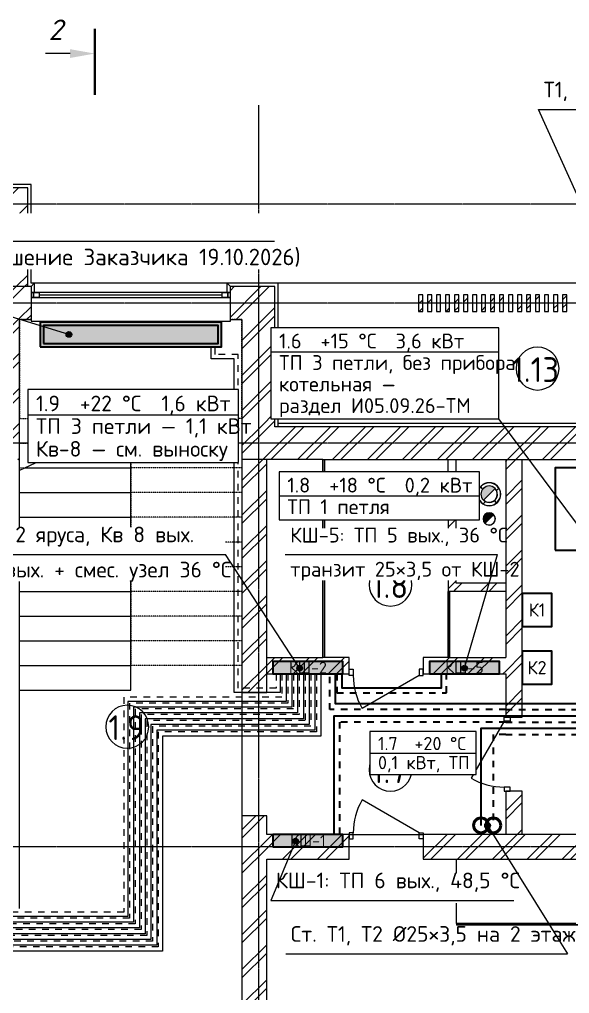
# Model space of a CAD drawing. Header units: millimetres. Extents: x -5016 to 22834, y -6019 to 18943.
# Drawn here: x 9700 to 16374, y 7119 to 18943 of the extents above; entities that cross this region are included whole.
import ezdxf
from ezdxf.enums import TextEntityAlignment as Align

# ---------------------------------------------------------------- set-up
doc = ezdxf.new("R2010")
doc.units = ezdxf.units.MM
for name, pattern in [('ОВ_ПУНКТ', [160, 80, -80]), ('Осевая 12-2-2', [16, 12, -2, 0, -2]), ('Пунктир 2-1_5', [3.5, 2, -1.5])]:
    doc.linetypes.add(name, pattern=pattern)
for name, color, linetype, lineweight in [('A-AREA-IDEN', 8, 'Continuous', 13), ('A-COLS', 8, 'Continuous', 13), ('A-DETL-GENF', 9, 'Continuous', 13), ('A-DOOR', 8, 'Continuous', 13), ('A-FLOR', 9, 'Continuous', 13), ('A-GLAZ', 8, 'Continuous', 13), ('A-WALL', 8, 'Continuous', 13), ('A-WALL-PATT', 8, 'Continuous', 13), ('G-ANNO-SYMB', 8, 'Continuous', 13), ('I-FURN', 9, 'Continuous', 13), ('S-GRID', 8, 'Continuous', 13), ('S-STRS', 9, 'Continuous', 13), ('АР_подложка', 8, 'Continuous', 13), ('ОВ_выноски', 7, 'Continuous', 18), ('ОВ_КШ', 7, 'Continuous', 35), ('ОВ_марки', 7, 'Continuous', 18), ('ОВ_оборуд', 7, 'Continuous', 35), ('ОВ_приборы', 7, 'Continuous', 35), ('ОВ_Т1', 1, 'Continuous', 50), ('ОВ_Т11', 6, 'Continuous', 35), ('ОВ_Т2', 5, 'Continuous', 50), ('ОВ_Т21', 4, 'Continuous', 35)]:
    doc.layers.add(name, color=color, linetype=linetype, lineweight=lineweight)
doc.styles.add('GOST', font='isocpeur.ttf', dxfattribs={"width": 0.9})
doc.styles.add('GOST Common', font='GOST_Common.ttf', dxfattribs={"height": 300})
doc.styles.add('ISOCPEUR_I', font='isocpeui.ttf', dxfattribs={"height": 250})
pattern_1 = [(45, (0, 0), (-212.132, 212.132), []), (45, (0, 100), (-212.132, 212.132), [])]

# ---------------------------------------------------------------- blocks, each defined once
blk = doc.blocks.new('INT 19 Дверь межкомнатная одностворчатая - 900 х 2370 _800_ Глухое Л-НАР-1569038-Этаж 1 - Планировка')
at = {"layer": 'A-DOOR', "lineweight": 25}
blk.add_line((400, 170), (-293, 570), dxfattribs=at)
at = {"layer": 'A-DOOR'}
for p, q in [((-400, 170), (-450, 170)), ((-450, 170), (-450, 95)), ((-400, 95), (-400, 170)), ((400, 95), (400, 170)), ((400, 170), (450, 170)), ((450, 170), (450, 95)), ((-450, 95), (-400, 95)), ((450, 95), (400, 95))]:
    blk.add_line(p, q, dxfattribs=at)
blk.add_arc((400, 170), 800, 150, 180, dxfattribs=at)
blk = doc.blocks.new('INT 19 Дверь межкомнатная одностворчатая - 900 х 2370 _800_ Глухое Л-НАР-1569067-Этаж 1 - Планировка')
at = {"layer": 'A-DOOR', "lineweight": 25}
blk.add_line((400, 120), (-293, 520), dxfattribs=at)
at = {"layer": 'A-DOOR'}
for p, q in [((-400, 120), (-450, 120)), ((-450, 120), (-450, 45)), ((-400, 45), (-400, 120)), ((400, 45), (400, 120)), ((400, 120), (450, 120)), ((450, 120), (450, 45)), ((-450, 45), (-400, 45)), ((450, 45), (400, 45))]:
    blk.add_line(p, q, dxfattribs=at)
blk.add_arc((400, 120), 800, 150, 180, dxfattribs=at)
blk = doc.blocks.new('INT 18 Шкаф - INT 18 Шкаф-1611660-Этаж 1 - Планировка')
at = {"layer": 'I-FURN'}
for p, q in [((-400, 350), (400, 350)), ((-400, 350), (-400, -330)), ((400, -330), (400, 350)), ((400, -330), (-400, -330)), ((-398.5, -332), (-0.8, -332)), ((-398.5, -332), (-398.5, -350)), ((-0.8, -350), (-398.5, -350)), ((-0.8, -350), (-0.8, -332)), ((0.8, -332), (398.5, -332)), ((0.8, -332), (0.8, -350)), ((398.5, -350), (0.8, -350)), ((398.5, -350), (398.5, -332))]:
    blk.add_line(p, q, dxfattribs=at)
blk = doc.blocks.new('INT 18 Шкаф - INT 18 Шкаф-1564175-Этаж 1 - Планировка')
at = {"layer": 'I-FURN'}
for p, q in [((-1200, 350), (1200, 350)), ((-1200, 350), (-1200, -430)), ((1200, -430), (1200, 350)), ((1200, -430), (-1200, -430)), ((-1198.5, -432), (-0.8, -432)), ((-1198.5, -432), (-1198.5, -450)), ((-0.8, -450), (-1198.5, -450)), ((-0.8, -450), (-0.8, -432)), ((0.8, -432), (1198.5, -432)), ((0.8, -432), (0.8, -450)), ((1198.5, -450), (0.8, -450)), ((1198.5, -450), (1198.5, -432))]:
    blk.add_line(p, q, dxfattribs=at)
blk = doc.blocks.new('INT 18 Шкаф - INT 18 Шкаф-1565127-Этаж 1 - Планировка')
at = {"layer": 'I-FURN'}
for p, q in [((-750, 350), (750, 350)), ((-750, 350), (-750, -330)), ((750, -330), (750, 350)), ((750, -330), (-750, -330)), ((-748.5, -332), (-0.8, -332)), ((-748.5, -332), (-748.5, -350)), ((-0.8, -350), (-748.5, -350)), ((-0.8, -350), (-0.8, -332)), ((0.8, -332), (748.5, -332)), ((0.8, -332), (0.8, -350)), ((748.5, -350), (0.8, -350)), ((748.5, -350), (748.5, -332))]:
    blk.add_line(p, q, dxfattribs=at)
blk = doc.blocks.new('INT 20 Окно Прямоугольник 1ст - Ок-лестница 2420мм-1568873-Этаж 1 - Планировка')
at = {"layer": 'A-GLAZ'}
for p, q in [((-1170, 240), (-1210, 200)), ((1170, 240), (-1170, 240)), ((1210, 200), (1170, 240)), ((-1210, 200), (-1210, 130)), ((-1210, 130), (-1110, 130)), ((-1180, 130), (-1210, 130)), ((-1210, 130), (-1210, 70)), ((-1180, 70), (-1180, 130)), ((-1110, 130), (-1180, 130)), ((-1180, 130), (-1180, 70)), ((1110, 130), (1210, 130)), ((1180, 130), (1110, 130)), ((1210, 130), (1180, 130)), ((1180, 130), (1180, 70)), ((1180, 70), (1180, 130)), ((1210, 130), (1210, 200)), ((1210, 70), (1210, 130)), ((-1210, 70), (-1180, 70)), ((-1110, 70), (-1210, 70)), ((-1210, 70), (-1210, -200)), ((-1180, 70), (-1110, 70)), ((1210, 70), (1110, 70)), ((1110, 70), (1180, 70)), ((1180, 70), (1210, 70)), ((1210, -200), (1210, 70)), ((-1210, -200), (-1210, -220)), ((-1210, -220), (1210, -220)), ((1210, -220), (1210, -200))]:
    blk.add_line(p, q, dxfattribs=at)
blk = doc.blocks.new('INT 20 Откосы окон снаружи Прямоугольник - INT 20 Откосы окон снаружи Прямоугольник-1566588-Этаж 1 - Планировка')
at = {"layer": 'A-WALL', "lineweight": 25}
for p, q in [((-1187, 30), (-1187, -80)), ((1153, -80), (1153, 30))]:
    blk.add_line(p, q, dxfattribs=at)
blk = doc.blocks.new('INT 20 Откосы окон снаружи Прямоугольник - INT 20 Откосы окон снаружи Прямоугольник-1566600-Этаж 1 - Планировка')
at = {"layer": 'A-WALL', "lineweight": 25}
for p, q in [((-1187, 30), (-1187, -80)), ((1153, -80), (1153, 30))]:
    blk.add_line(p, q, dxfattribs=at)
blk = doc.blocks.new('INT 20 Стекло - Стекло-1566589-Этаж 1 - Планировка')
at = {"layer": 'A-GLAZ'}
for p, q in [((1820, 30), (-400, 30)), ((-400, 30), (-400, -30)), ((-400, 0), (1820, 0)), ((1820, -30), (1820, 30)), ((-400, -30), (1820, -30))]:
    blk.add_line(p, q, dxfattribs=at)
blk = doc.blocks.new('INT 19 Дверь межкомнатная одностворчатая - 900 х 2370 _800_ Глухое П-НАР-1569071-Этаж 1 - Планировка')
at = {"layer": 'A-DOOR', "lineweight": 25}
blk.add_line((-400, 120), (293, 520), dxfattribs=at)
at = {"layer": 'A-DOOR'}
for p, q in [((-400, 120), (-450, 120)), ((-450, 120), (-450, 45)), ((-400, 45), (-400, 120)), ((400, 45), (400, 120)), ((400, 120), (450, 120)), ((450, 120), (450, 45)), ((-450, 45), (-400, 45)), ((450, 45), (400, 45))]:
    blk.add_line(p, q, dxfattribs=at)
blk.add_arc((-400, 120), 800, 360, 30, dxfattribs=at)
blk = doc.blocks.new('INT 18 Шкаф - INT 18 Шкаф-1565469-Этаж 1 - Планировка')
at = {"layer": 'I-FURN'}
for p, q in [((-1200, 330), (-1200, -350)), ((-1200, 330), (1200, 330)), ((-1198.5, 350), (-1198.5, 332)), ((-0.8, 332), (-1198.5, 332)), ((-520, 350), (-0.8, 350)), ((-0.8, 332), (-0.8, 350)), ((0.8, 350), (1198.5, 350)), ((0.8, 350), (0.8, 332)), ((1198.5, 332), (0.8, 332)), ((1198.5, 332), (1198.5, 350)), ((1200, -350), (1200, 330)), ((1200, -350), (-1200, -350))]:
    blk.add_line(p, q, dxfattribs=at)
blk = doc.blocks.new('Разрез - Номер спереди-3576-Этаж 1 - Планировка')
at = {"layer": 'G-ANNO-SYMB'}
blk.add_hatch(color=256, dxfattribs=at).paths.add_polyline_path([(2.47, -3), (3, 0), (3.53, -3)])
at = {"layer": 'G-ANNO-SYMB', "lineweight": 40}
blk.add_line((0, 0), (8, 0), dxfattribs=at)
at = {"layer": 'G-ANNO-SYMB'}
blk.add_line((3, -3), (3, -6), dxfattribs=at)
blk = doc.blocks.new('INT Марка помещения - Номер помещения _ Площадь _ Имя-1615504-Этаж 1 - Планировка')
at = {"layer": 'A-AREA-IDEN'}
for start, end in [(360, 180), (180, 360)]:
    blk.add_arc((0, 0), 2.6, start, end, dxfattribs=at)
blk = doc.blocks.new('АР_План_1_этажа')
at = {"layer": 'A-COLS'}
h = blk.add_hatch(dxfattribs=at)
h.set_pattern_fill('FP_3', color=256, style=0, pattern_type=2)
h.set_pattern_definition([(45, (0, 0), (-141.4214, 141.4214), []), (135, (0, 0), (-141.4214, -141.4214), [])])
h.paths.add_polyline_path([(17568, 17715), (17607, 17720), (17643, 17737), (17672, 17762), (17694, 17795), (17705, 17833), (17705, 17872), (17693, 17911), (17672, 17943), (17643, 17969), (17607, 17985), (17568, 17991), (17529, 17985), (17494, 17969), (17464, 17943), (17443, 17910), (17432, 17872), (17432, 17833), (17443, 17795), (17464, 17762), (17494, 17737), (17529, 17720)])
h.paths.add_polyline_path([(17568, 17753), (17534, 17759), (17504, 17776), (17482, 17803), (17472, 17827), (17468, 17853), (17472, 17879), (17482, 17903), (17497, 17923), (17518, 17939), (17542, 17949), (17568, 17953), (17594, 17949), (17618, 17939), (17638, 17923), (17655, 17903), (17667, 17870), (17667, 17835), (17655, 17803), (17632, 17776), (17602, 17759)])
at = {"layer": 'A-DETL-GENF'}
for points in [[(17497, 17782), (17639, 17923), (17618, 17939), (17594, 17949), (17568, 17953), (17542, 17949), (17518, 17939), (17497, 17923), (17482, 17903), (17472, 17879), (17468, 17853), (17472, 17827), (17482, 17803)], [(17517, 17501), (17620, 17604), (17605, 17616), (17587, 17623), (17568, 17626), (17549, 17623), (17532, 17616), (17517, 17604), (17505, 17589), (17498, 17572), (17495, 17553), (17498, 17534), (17505, 17516)], [(17517, 17301), (17620, 17404), (17605, 17416), (17587, 17423), (17568, 17426), (17549, 17423), (17532, 17416), (17517, 17404), (17504, 17386), (17498, 17372), (17495, 17353), (17498, 17334), (17505, 17316)]]:
    blk.add_hatch(color=256, dxfattribs=at).paths.add_polyline_path(points)
at = {"layer": 'A-WALL-PATT', "lineweight": 9}
h = blk.add_hatch(dxfattribs=at)
h.set_pattern_fill('FP_1', color=256, style=0, pattern_type=2)
h.set_pattern_definition(pattern_1)
h.paths.add_polyline_path([(11968, 21173), (11968, 21573), (10668, 21573), (10668, 21173), (11468, 21173)])
h = blk.add_hatch(dxfattribs=at)
h.set_pattern_fill('FP_1', color=256, style=0, pattern_type=2)
h.set_pattern_definition(pattern_1)
h.paths.add_polyline_path([(11468, 20373), (11968, 20373), (11968, 21173), (11468, 21173), (11468, 20798)])
h = blk.add_hatch(dxfattribs=at)
h.set_pattern_fill('FP_1', color=256, style=0, pattern_type=2)
h.set_pattern_definition(pattern_1)
h.paths.add_polyline_path([(11868, 18673), (11868, 20373), (11468, 20373), (11468, 18673), (11681, 18673)])
h = blk.add_hatch(dxfattribs=at)
h.set_pattern_fill('FP_1', color=256, style=0, pattern_type=2)
h.set_pattern_definition(pattern_1)
h.paths.add_polyline_path([(14930, 19973), (14968, 19973), (14968, 20373), (14428, 20373), (14428, 19973), (14568, 19973)])
h.paths.add_polyline_path([(11868, 19973), (12008, 19973), (12008, 20373), (11868, 20373), (11868, 20243)])
h = blk.add_hatch(dxfattribs=at)
h.set_pattern_fill('FP_1', color=256, style=0, pattern_type=2)
h.set_pattern_definition(pattern_1)
h.paths.add_polyline_path([(16711, 20073), (16761, 20073), (16761, 20273), (16711, 20273)])
h = blk.add_hatch(dxfattribs=at)
h.set_pattern_fill('FP_1', color=256, style=0, pattern_type=2)
h.set_pattern_definition(pattern_1)
h.paths.add_polyline_path([(16820, 20073), (16870, 20073), (16870, 20273), (16820, 20273)])
h = blk.add_hatch(dxfattribs=at)
h.set_pattern_fill('FP_1', color=256, style=0, pattern_type=2)
h.set_pattern_definition(pattern_1)
h.paths.add_polyline_path([(17038, 20073), (17088, 20073), (17088, 20273), (17038, 20273)])
h = blk.add_hatch(dxfattribs=at)
h.set_pattern_fill('FP_1', color=256, style=0, pattern_type=2)
h.set_pattern_definition(pattern_1)
h.paths.add_polyline_path([(17148, 20073), (17198, 20073), (17198, 20273), (17148, 20273)])
h = blk.add_hatch(dxfattribs=at)
h.set_pattern_fill('FP_1', color=256, style=0, pattern_type=2)
h.set_pattern_definition(pattern_1)
h.paths.add_polyline_path([(17257, 20073), (17307, 20073), (17307, 20273), (17257, 20273)])
h = blk.add_hatch(dxfattribs=at)
h.set_pattern_fill('FP_1', color=256, style=0, pattern_type=2)
h.set_pattern_definition(pattern_1)
h.paths.add_polyline_path([(17475, 20073), (17525, 20073), (17525, 20273), (17475, 20273)])
h = blk.add_hatch(dxfattribs=at)
h.set_pattern_fill('FP_1', color=256, style=0, pattern_type=2)
h.set_pattern_definition(pattern_1)
h.paths.add_polyline_path([(17584, 20073), (17634, 20073), (17634, 20273), (17584, 20273)])
h = blk.add_hatch(dxfattribs=at)
h.set_pattern_fill('FP_1', color=256, style=0, pattern_type=2)
h.set_pattern_definition(pattern_1)
h.paths.add_polyline_path([(17693, 20073), (17743, 20073), (17743, 20273), (17693, 20273)])
h = blk.add_hatch(dxfattribs=at)
h.set_pattern_fill('FP_1', color=256, style=0, pattern_type=2)
h.set_pattern_definition(pattern_1)
h.paths.add_polyline_path([(17803, 20073), (17853, 20073), (17853, 20273), (17803, 20273)])
h = blk.add_hatch(dxfattribs=at)
h.set_pattern_fill('FP_1', color=256, style=0, pattern_type=2)
h.set_pattern_definition(pattern_1)
h.paths.add_polyline_path([(17912, 20073), (17962, 20073), (17962, 20273), (17912, 20273)])
h = blk.add_hatch(dxfattribs=at)
h.set_pattern_fill('FP_1', color=256, style=0, pattern_type=2)
h.set_pattern_definition(pattern_1)
h.paths.add_polyline_path([(18021, 20073), (18071, 20073), (18071, 20273), (18021, 20273)])
h = blk.add_hatch(dxfattribs=at)
h.set_pattern_fill('FP_1', color=256, style=0, pattern_type=2)
h.set_pattern_definition(pattern_1)
h.paths.add_polyline_path([(18130, 20073), (18180, 20073), (18180, 20273), (18130, 20273)])
h = blk.add_hatch(dxfattribs=at)
h.set_pattern_fill('FP_1', color=256, style=0, pattern_type=2)
h.set_pattern_definition(pattern_1)
h.paths.add_polyline_path([(18239, 20073), (18289, 20073), (18289, 20273), (18239, 20273)])
h = blk.add_hatch(dxfattribs=at)
h.set_pattern_fill('FP_1', color=256, style=0, pattern_type=2)
h.set_pattern_definition(pattern_1)
h.paths.add_polyline_path([(18349, 20073), (18399, 20073), (18399, 20273), (18349, 20273)])
h = blk.add_hatch(dxfattribs=at)
h.set_pattern_fill('FP_1', color=256, style=0, pattern_type=2)
h.set_pattern_definition(pattern_1)
h.paths.add_polyline_path([(18458, 20073), (18508, 20073), (18508, 20273), (18458, 20273)])
h = blk.add_hatch(dxfattribs=at)
h.set_pattern_fill('FP_1', color=256, style=0, pattern_type=2)
h.set_pattern_definition(pattern_1)
h.paths.add_polyline_path([(14568, 18673), (14968, 18673), (14968, 19973), (14568, 19973)])
h = blk.add_hatch(dxfattribs=at)
h.set_pattern_fill('FP_1', color=256, style=0, pattern_type=2)
h.set_pattern_definition(pattern_1)
h.paths.add_polyline_path([(11868, 18273), (11868, 18673), (9918, 18673), (9918, 18273), (11681, 18273)])
h.paths.add_polyline_path([(3918, 18273), (3918, 18673), (1968, 18673), (1968, 18273), (3377, 18273)])
h = blk.add_hatch(dxfattribs=at)
h.set_pattern_fill('FP_1', color=256, style=0, pattern_type=2)
h.set_pattern_definition(pattern_1)
h.paths.add_polyline_path([(21968, 18273), (21968, 18673), (14568, 18673), (14568, 18273), (20706, 18273)])
h = blk.add_hatch(dxfattribs=at)
h.set_pattern_fill('FP_1', color=256, style=0, pattern_type=2)
h.set_pattern_definition(pattern_1)
h.paths.add_polyline_path([(14868, 5973), (14868, 7373), (14568, 7373), (14568, 5973)])
h.paths.add_polyline_path([(14868, 8273), (14868, 13948), (14568, 13948), (14568, 8273)])
h.paths.add_polyline_path([(14568, 15448), (14868, 15448), (14868, 18273), (14568, 18273), (14568, 15873)])
h = blk.add_hatch(dxfattribs=at)
h.set_pattern_fill('FP_1', color=256, style=0, pattern_type=2)
h.set_pattern_definition(pattern_1)
h.paths.add_polyline_path([(17168, 16673), (17168, 18273), (17068, 18273), (17068, 16673), (17088, 16673)])
h = blk.add_hatch(dxfattribs=at)
h.set_pattern_fill('FP_1', color=256, style=0, pattern_type=2)
h.set_pattern_definition(pattern_1)
h.paths.add_polyline_path([(17968, 13723), (17968, 14248), (17768, 14248), (17768, 13723), (17818, 13723)])
h.paths.add_polyline_path([(17768, 15148), (17968, 15148), (17968, 18273), (17768, 18273), (17768, 15673)])
h = blk.add_hatch(dxfattribs=at)
h.set_pattern_fill('FP_1', color=256, style=0, pattern_type=2)
h.set_pattern_definition(pattern_1)
h.paths.add_polyline_path([(17168, 16773), (17168, 16673), (17768, 16673), (17768, 16773)])
h = blk.add_hatch(dxfattribs=at)
h.set_pattern_fill('FP_1', color=256, style=0, pattern_type=2)
h.set_pattern_definition(pattern_1)
h.paths.add_polyline_path([(17768, 15673), (17768, 15873), (16768, 15873), (16768, 15673), (17088, 15673)])
h.paths.add_polyline_path([(15868, 15673), (15868, 15873), (14868, 15873), (14868, 15673), (15548, 15673)])
h = blk.add_hatch(dxfattribs=at)
h.set_pattern_fill('FP_1', color=256, style=0, pattern_type=2)
h.set_pattern_definition(pattern_1)
h.paths.add_polyline_path([(21968, 13423), (21968, 13723), (16768, 13723), (16768, 13423), (20706, 13423)])
h.paths.add_polyline_path([(15868, 13423), (15868, 13723), (14868, 13723), (14868, 13423), (14930, 13423)])
at = {"layer": 'A-COLS', "lineweight": 25}
for centre, radius, start, end in [((17568, 17853), 140, 90, 270), ((17568, 17853), 138, 90, 270), ((17568, 17853), 138, 90, 270), ((17568, 17853), 140, 270, 90), ((17568, 17853), 138, 270, 90), ((17568, 17853), 138, 270, 90), ((17568, 17853), 100, 167.977, 173.3546), ((17568, 17853), 100, 167.977, 173.3546), ((17568, 17853), 100, 126.6454, 132.023), ((17568, 17853), 100, 126.6454, 132.023), ((17568, 17853), 100, 107.977, 113.3546), ((17568, 17853), 100, 107.977, 113.3546), ((17568, 17853), 100, 270, 44.9617), ((17568, 17853), 100, 270, 44.9617), ((17568, 17853), 98, 270, 44.232), ((17568, 17853), 100, 66.6454, 72.023), ((17568, 17853), 100, 66.6454, 72.023), ((17568, 17853), 100, 47.977, 53.3546), ((17568, 17853), 100, 47.977, 53.3546), ((17568, 17853), 100, 186.6454, 192.023), ((17568, 17853), 100, 186.6454, 192.023), ((17568, 17853), 100, 224.9617, 270), ((17568, 17853), 100, 224.9617, 270), ((17568, 17853), 98, 224.9617, 270), ((17568, 17553), 75, 90, 270), ((17568, 17553), 73, 109.9712, 115.0288), ((17568, 17553), 75, 270, 90), ((17568, 17553), 73, 64.9712, 70.0288), ((17568, 17553), 73, 154.9712, 160.0288), ((17568, 17553), 73, 199.9712, 205.0288), ((17568, 17553), 73, 225, 270), ((17568, 17553), 73, 270, 45), ((17568, 17353), 75, 90, 270), ((17568, 17353), 73, 154.9712, 160.0288), ((17568, 17353), 73, 109.9712, 115.0288), ((17568, 17353), 75, 270, 90), ((17568, 17353), 73, 270, 45), ((17568, 17353), 73, 64.9712, 70.0288), ((17568, 17353), 73, 199.9712, 205.0288), ((17568, 17353), 73, 225, 270)]:
    blk.add_arc(centre, radius, start, end, dxfattribs=at)
at = {"layer": 'A-DETL-GENF'}
for p, q in [((17497, 17782), (17639, 17923)), ((17517, 17501), (17620, 17604)), ((17517, 17301), (17620, 17404))]:
    blk.add_line(p, q, dxfattribs=at)
for centre, radius in [((17568, 17853), 100), ((17568, 17553), 73), ((17568, 17353), 73)]:
    blk.add_arc(centre, radius, 45, 225, dxfattribs=at)
at = {"layer": 'A-FLOR'}
for p, q in [((21128, 20413), (15008, 20413)), ((14568, 15448), (14568, 13948)), ((15868, 13723), (16768, 13723))]:
    blk.add_line(p, q, dxfattribs=at)
at = {"layer": 'A-WALL', "lineweight": 25}
for p, q in [((12008, 21613), (10628, 21613)), ((11968, 21573), (10668, 21573)), ((11968, 20373), (11968, 21573)), ((12008, 20413), (12008, 21613)), ((12008, 20373), (11468, 20373)), ((12048, 20413), (12008, 20413)), ((15008, 20413), (14388, 20413)), ((14968, 20373), (14428, 20373)), ((14968, 18673), (14968, 20373)), ((15008, 18673), (15008, 20413)), ((16711, 20273), (16711, 20073)), ((16761, 20273), (16711, 20273)), ((16761, 20073), (16761, 20273)), ((16820, 20273), (16820, 20073)), ((16870, 20273), (16820, 20273)), ((16870, 20073), (16870, 20273)), ((16929, 20273), (16929, 20073)), ((16979, 20273), (16929, 20273)), ((16979, 20073), (16979, 20273)), ((17038, 20273), (17038, 20073)), ((17088, 20273), (17038, 20273)), ((17088, 20073), (17088, 20273)), ((17148, 20273), (17148, 20073)), ((17198, 20273), (17148, 20273)), ((17198, 20073), (17198, 20273)), ((17257, 20273), (17257, 20073)), ((17307, 20273), (17257, 20273)), ((17307, 20073), (17307, 20273)), ((17366, 20273), (17366, 20073)), ((17416, 20273), (17366, 20273)), ((17416, 20073), (17416, 20273)), ((17475, 20273), (17475, 20073)), ((17525, 20273), (17475, 20273)), ((17525, 20073), (17525, 20273)), ((17584, 20273), (17584, 20073)), ((17634, 20273), (17584, 20273)), ((17634, 20073), (17634, 20273)), ((17693, 20273), (17693, 20073)), ((17743, 20273), (17693, 20273)), ((17743, 20073), (17743, 20273)), ((17803, 20273), (17803, 20073)), ((17853, 20273), (17803, 20273)), ((17853, 20073), (17853, 20273)), ((17912, 20273), (17912, 20073)), ((17962, 20273), (17912, 20273)), ((17962, 20073), (17962, 20273)), ((18021, 20273), (18021, 20073)), ((18071, 20273), (18021, 20273)), ((18071, 20073), (18071, 20273)), ((18130, 20273), (18130, 20073)), ((18180, 20273), (18130, 20273)), ((18180, 20073), (18180, 20273)), ((18239, 20273), (18239, 20073)), ((18289, 20273), (18239, 20273)), ((18289, 20073), (18289, 20273)), ((18349, 20273), (18349, 20073)), ((18399, 20273), (18349, 20273)), ((18399, 20073), (18399, 20273)), ((18458, 20273), (18458, 20073)), ((18508, 20273), (18458, 20273)), ((18508, 20073), (18508, 20273)), ((16711, 20073), (16761, 20073)), ((16820, 20073), (16870, 20073)), ((16929, 20073), (16979, 20073)), ((17038, 20073), (17088, 20073)), ((17148, 20073), (17198, 20073)), ((17257, 20073), (17307, 20073)), ((17366, 20073), (17416, 20073)), ((17475, 20073), (17525, 20073)), ((17584, 20073), (17634, 20073)), ((17693, 20073), (17743, 20073)), ((17803, 20073), (17853, 20073)), ((17912, 20073), (17962, 20073)), ((18021, 20073), (18071, 20073)), ((18130, 20073), (18180, 20073)), ((18239, 20073), (18289, 20073)), ((18349, 20073), (18399, 20073)), ((18458, 20073), (18508, 20073)), ((11868, 19973), (12008, 19973)), ((11868, 12823), (11868, 19973)), ((14428, 19973), (14568, 19973)), ((14568, 19973), (14568, 15448)), ((21968, 18713), (15008, 18713)), ((21968, 18673), (14968, 18673)), ((14868, 18273), (14568, 18273)), ((15548, 18273), (15568, 18273)), ((17068, 18273), (21968, 18273)), ((17168, 16773), (17168, 18273)), ((17768, 18273), (17768, 16673)), ((17968, 15148), (17968, 18273)), ((17068, 17593), (17068, 16673)), ((17068, 16673), (17088, 16673)), ((17768, 16773), (17168, 16773)), ((14868, 15448), (14868, 15873)), ((15868, 15873), (15548, 15873)), ((15868, 15673), (15868, 15873)), ((17088, 15873), (16768, 15873)), ((16768, 15873), (16768, 15673)), ((14868, 15673), (15868, 15673)), ((16768, 15673), (17768, 15673)), ((17768, 15673), (17768, 15148)), ((14568, 15448), (14868, 15448)), ((17768, 15148), (17968, 15148)), ((17968, 14248), (17768, 14248)), ((17768, 14248), (17768, 13723)), ((17968, 13723), (17968, 14248)), ((14568, 13948), (14568, 11123)), ((14868, 13948), (14568, 13948)), ((14868, 13723), (14868, 13948)), ((15868, 13723), (14868, 13723)), ((15868, 13423), (15868, 13723)), ((21968, 13723), (16768, 13723)), ((16768, 13723), (16768, 13423)), ((14868, 8273), (14868, 13423)), ((14868, 13423), (15868, 13423)), ((16768, 13423), (17168, 13423))]:
    blk.add_line(p, q, dxfattribs=at)
at = {"layer": 'G-ANNO-SYMB', "linetype": 'Пунктир 2-1_5'}
blk.add_line((12783, 23502), (12783, 23252), dxfattribs=at)
at = {"layer": 'S-GRID', "color": 251, "linetype": 'Осевая 12-2-2', "true_color": 0x646464}
for p, q in [((14768, 22575), (14768, -1346)), ((23376, 21373), (-1176, 21373)), ((23376, 20173), (-1176, 20173)), ((23376, 18473), (-1176, 18473)), ((23376, 13573), (-1176, 13573))]:
    blk.add_line(p, q, dxfattribs=at)
at = {"layer": 'S-STRS', "linetype": 'Пунктир 2-1_5'}
for p, q in [((11868, 19973), (11868, 18773)), ((12008, 19973), (11868, 19973)), ((14568, 19973), (14428, 19973)), ((14568, 18773), (14568, 19973)), ((11868, 18773), (13218, 18773)), ((11868, 18580), (11868, 18773)), ((14568, 18773), (13218, 18773)), ((13218, 18773), (13218, 15773)), ((14568, 18773), (14568, 15773)), ((11868, 18473), (12446, 18473)), ((12536, 18473), (12647, 18473)), ((14568, 18473), (13218, 18473)), ((11868, 18173), (11931, 18173)), ((14568, 18173), (13218, 18173)), ((14568, 17873), (13218, 17873)), ((14568, 17573), (13218, 17573)), ((14568, 17273), (13218, 17273)), ((14568, 16973), (13218, 16973)), ((14568, 16673), (13218, 16673)), ((14568, 16373), (13218, 16373)), ((14568, 16073), (13218, 16073)), ((14568, 15773), (13218, 15773))]:
    blk.add_line(p, q, dxfattribs=at)
at = {"layer": 'S-STRS'}
for p, q in [((13218, 18773), (12656, 18511)), ((13218, 18473), (13218, 18773)), ((12477, 18599), (12430, 18405)), ((12609, 18316), (12477, 18599)), ((12446, 18473), (12536, 18473)), ((12656, 18511), (12609, 18316)), ((12647, 18473), (13218, 18473)), ((13218, 18173), (13218, 18473)), ((12430, 18405), (11868, 18143)), ((11931, 18173), (13218, 18173)), ((13218, 17873), (13218, 18173)), ((11868, 17873), (13218, 17873)), ((13218, 17573), (13218, 17873)), ((11868, 17573), (13218, 17573)), ((13218, 17273), (13218, 17573)), ((11868, 17273), (13218, 17273)), ((13218, 16973), (13218, 17273)), ((11868, 16973), (13218, 16973)), ((13218, 16673), (13218, 16973)), ((11868, 16673), (13218, 16673)), ((13218, 16373), (13218, 16673)), ((11868, 16373), (13218, 16373)), ((13218, 16073), (13218, 16373)), ((11868, 16073), (13218, 16073)), ((13218, 15773), (13218, 16073)), ((11868, 15773), (13218, 15773)), ((13218, 15473), (13218, 15773)), ((11868, 15473), (13218, 15473))]:
    blk.add_line(p, q, dxfattribs=at)
at = {"layer": 'A-AREA-IDEN', "xscale": 99.99999999999993, "yscale": 99.99999999999993, "zscale": 99.99999999999993}
for p in [(18155, 19378), (16370, 16755), (13176, 15031), (16370, 14509)]:
    blk.add_blockref('INT Марка помещения - Номер помещения _ Площадь _ Имя-1615504-Этаж 1 - Планировка', p, dxfattribs=at)
at = {"layer": 'A-DOOR', "lineweight": 25}
for name, p, rotation in [('INT 19 Дверь межкомнатная одностворчатая - 900 х 2370 _800_ Глухое П-НАР-1569071-Этаж 1 - Планировка', (16318, 15773), 180), ('INT 19 Дверь межкомнатная одностворчатая - 900 х 2370 _800_ Глухое Л-НАР-1569067-Этаж 1 - Планировка', (17868, 14698), 89.9999999999999)]:
    blk.add_blockref(name, p, dxfattribs=dict(at, rotation=rotation))
blk.add_blockref('INT 19 Дверь межкомнатная одностворчатая - 900 х 2370 _800_ Глухое Л-НАР-1569038-Этаж 1 - Планировка', (16318, 13573), dxfattribs=at)
at = {"layer": 'A-GLAZ'}
for name, p in [('INT 20 Окно Прямоугольник 1ст - Ок-лестница 2420мм-1568873-Этаж 1 - Планировка', (13218, 20173)), ('INT 20 Стекло - Стекло-1566589-Этаж 1 - Планировка', (12508, 20273))]:
    blk.add_blockref(name, p, dxfattribs=at)
at = {"layer": 'A-WALL', "lineweight": 25}
for name in ['INT 20 Откосы окон снаружи Прямоугольник - INT 20 Откосы окон снаружи Прямоугольник-1566588-Этаж 1 - Планировка', 'INT 20 Откосы окон снаружи Прямоугольник - INT 20 Откосы окон снаружи Прямоугольник-1566600-Этаж 1 - Планировка']:
    blk.add_blockref(name, (13235, 20383), dxfattribs=at)
at = {"layer": 'G-ANNO-SYMB', "xscale": 99.99999999999993, "yscale": 99.99999999999993, "zscale": 99.99999999999993, "rotation": 269.9999999999987}
blk.add_blockref('Разрез - Номер спереди-3576-Этаж 1 - Планировка', (12783, 23502), dxfattribs=at)
at = {"layer": 'I-FURN'}
for name, p, rotation in [('INT 18 Шкаф - INT 18 Шкаф-1565469-Этаж 1 - Планировка', (15218, 17073), 270.0000000000002), ('INT 18 Шкаф - INT 18 Шкаф-1611660-Этаж 1 - Планировка', (17418, 16273), 269.9999999999993)]:
    blk.add_blockref(name, p, dxfattribs=dict(at, rotation=rotation))
for name, p in [('INT 18 Шкаф - INT 18 Шкаф-1565127-Этаж 1 - Планировка', (16318, 17923)), ('INT 18 Шкаф - INT 18 Шкаф-1564175-Этаж 1 - Планировка', (18368, 13073))]:
    blk.add_blockref(name, p, dxfattribs=at)
at = {"layer": 'A-AREA-IDEN', "char_height": 300, "attachment_point": 1, "style": 'GOST Common'}
for s, insert, width in [('1.13', (17843, 19516), 761.6), ('1.8', (16141, 16894), 561.18), ('1.9', (12947, 15169), 561.18), ('1.7', (16141, 14647), 561.18)]:
    blk.add_mtext(s, dxfattribs=dict(at, insert=insert, width=width))
at = {"layer": 'G-ANNO-SYMB', "insert": (12220, 23616), "char_height": 250, "width": 224.47, "attachment_point": 1, "style": 'ISOCPEUR_I', "bg_fill": 3, "box_fill_scale": 0, "bg_fill_color": 256, "bg_fill_true_color": 3254780160, "bg_fill_transparency": 256}
blk.add_mtext('\\fISOCPEUR|b0|i1|c204|p34|;2', dxfattribs=at)

msp = doc.modelspace()

# ---------------------------------------------------------------- block references
at = {"layer": 'АР_подложка'}
msp.add_blockref('АР_План_1_этажа', (-2168, -4673), dxfattribs=at)

# ---------------------------------------------------------------- next in the draw order: hatches: boundary and pattern name
at = {"layer": 'ОВ_выноски'}
h = msp.add_hatch(color=7, dxfattribs=at)
edge = h.paths.add_edge_path()
edge.add_arc((10300, 15120), 35, 0, 360)
h = msp.add_hatch(color=7, dxfattribs=at)
edge = h.paths.add_edge_path()
edge.add_arc((13100, 11070), 35, 0, 360)
h = msp.add_hatch(color=7, dxfattribs=at)
edge = h.paths.add_edge_path()
edge.add_arc((15100, 11070), 35, 0, 360)
h = msp.add_hatch(color=7, dxfattribs=at)
edge = h.paths.add_edge_path()
edge.add_arc((15380, 9160), 35, 0, 360)
h = msp.add_hatch(color=7, dxfattribs=at)
edge = h.paths.add_edge_path()
edge.add_arc((13050, 8970), 35, 0, 360)
at = {"layer": 'ОВ_КШ'}
for points in [[(12775, 11000), (13625, 11000), (13625, 11150), (12775, 11150)], [(14675, 11000), (15525, 11000), (15525, 11150), (14675, 11150)], [(12775, 8900), (13625, 8900), (13625, 9050), (12775, 9050)]]:
    msp.add_hatch(color=2, dxfattribs=at).paths.add_polyline_path(points)
at = {"layer": 'ОВ_приборы'}
msp.add_hatch(color=1, dxfattribs=at).paths.add_polyline_path([(9950, 14970), (12150, 14970), (12150, 15270), (9950, 15270)])

# ---------------------------------------------------------------- next in the draw order: linework, layer by layer
at = {"layer": 'ОВ_выноски'}
for centre in [(10300, 15120), (13100, 11070), (15100, 11070), (15380, 9160), (13050, 8970)]:
    msp.add_circle(centre, 35, dxfattribs=at)
at = {"layer": 'ОВ_КШ'}
for points in [[(12775, 11000), (13625, 11000), (13625, 11150), (12775, 11150)], [(14675, 11000), (15525, 11000), (15525, 11150), (14675, 11150)], [(12775, 8900), (13625, 8900), (13625, 9050), (12775, 9050)]]:
    msp.add_lwpolyline(points, close=True, dxfattribs=at)
at = {"layer": 'ОВ_оборуд'}
for points in [[(16200, 12500), (17000, 12500), (17000, 13500), (16200, 13500)], [(15800, 11575), (16160, 11575), (16160, 11975), (15800, 11975)], [(15800, 10875), (16160, 10875), (16160, 11275), (15800, 11275)]]:
    msp.add_lwpolyline(points, close=True, dxfattribs=at)
at = {"layer": 'ОВ_приборы'}
for points in [[(9950, 14970), (12150, 14970), (12150, 15270), (9950, 15270)], [(9990, 15010), (12110, 15010), (12110, 15230), (9990, 15230)]]:
    msp.add_lwpolyline(points, close=True, dxfattribs=at)
at = {"layer": 'ОВ_Т1', "lineweight": 25}
for points in [[(12865, 11000), (12865, 10775), (12305, 10775), (12305, 14825), (12025, 14825), (12025, 14970)], [(13075, 11000), (13075, 10525), (11155, 10525), (11155, 7915), (3525, 7915), (3525, 13150)], [(13005, 11000), (13005, 10595), (11085, 10595), (11085, 7985), (5575, 7985), (5575, 13150)], [(12935, 11000), (12935, 10665), (11015, 10665), (11015, 8055), (7325, 8055), (7325, 13150)], [(13145, 11000), (13145, 10455), (11225, 10455), (11225, 7845), (925, 7845), (925, 12775), (620, 12775)], [(13215, 11000), (13215, 10385), (11295, 10385), (11295, 7775), (620, 7775)], [(13285, 11000), (13285, 10315), (11365, 10315), (11365, 7705), (4425, 7705), (4425, 825), (2925, 825), (2925, 630)], [(13355, 11000), (13355, 10245), (11435, 10245), (11435, 7635), (4525, 7635), (4525, 875), (4975, 875), (4975, 630)]]:
    msp.add_lwpolyline(points, dxfattribs=at)
at = {"layer": 'ОВ_Т1', "lineweight": 35}
for points in [[(18222, 13460), (18250, 13460), (18250, 10635), (15600, 10635)], [(18722, 13460), (18750, 13460), (18750, 10335), (15600, 10335)], [(15600, 10635), (13535, 10635), (13535, 11000)], [(15600, 10335), (15300, 10335), (15300, 9160)]]:
    msp.add_lwpolyline(points, dxfattribs=at)
at = {"layer": 'ОВ_Т1'}
msp.add_circle((15300, 9160), 90, dxfattribs=at)
at = {"layer": 'ОВ_Т11', "lineweight": 35}
for points in [[(18472, 13460), (18500, 13460), (18500, 10485), (15600, 10485)], [(13610, 11000), (13610, 10830), (14820, 10830), (14820, 11000)], [(15600, 10485), (13515, 10485), (13515, 9050)]]:
    msp.add_lwpolyline(points, dxfattribs=at)
at = {"layer": 'ОВ_Т2', "linetype": 'ОВ_ПУНКТ', "lineweight": 25}
for points in [[(12815, 11000), (12815, 10825), (12355, 10825), (12355, 14875), (12075, 14875), (12075, 14970)], [(13025, 11000), (13025, 10575), (11105, 10575), (11105, 7965), (3575, 7965), (3575, 13150)], [(12955, 11000), (12955, 10645), (11035, 10645), (11035, 8035), (5625, 8035), (5625, 13150)], [(12885, 11000), (12885, 10715), (10965, 10715), (10965, 8105), (7375, 8105), (7375, 13150)], [(13095, 11000), (13095, 10505), (11175, 10505), (11175, 7895), (975, 7895), (975, 12825), (620, 12825)], [(13165, 11000), (13165, 10435), (11245, 10435), (11245, 7825), (620, 7825)], [(13235, 11000), (13235, 10365), (11315, 10365), (11315, 7755), (4375, 7755), (4375, 875), (2875, 875), (2875, 630)], [(13305, 11000), (13305, 10295), (11385, 10295), (11385, 7685), (4475, 7685), (4475, 825), (4925, 825), (4925, 630)]]:
    msp.add_lwpolyline(points, dxfattribs=at)
at = {"layer": 'ОВ_Т2', "linetype": 'ОВ_ПУНКТ', "lineweight": 35}
for points in [[(15600, 10565), (18320, 10565), (18320, 13460), (18348, 13460)], [(15600, 10265), (18820, 10265), (18820, 13460), (18848, 13460)], [(15600, 10565), (13465, 10565), (13465, 11000)], [(15600, 10265), (15450, 10265), (15450, 9160)]]:
    msp.add_lwpolyline(points, dxfattribs=at)
at = {"layer": 'ОВ_Т2'}
msp.add_circle((15450, 9160), 90, dxfattribs=at)
at = {"layer": 'ОВ_Т21', "linetype": 'ОВ_ПУНКТ', "lineweight": 35}
for points in [[(15600, 10415), (18570, 10415), (18570, 13460), (18598, 13460)], [(13550, 11000), (13550, 10770), (14880, 10770), (14880, 11000)], [(15600, 10415), (13585, 10415), (13585, 9050)]]:
    msp.add_lwpolyline(points, dxfattribs=at)

# ---------------------------------------------------------------- next in the draw order: texts
at = {"layer": 'ОВ_марки', "style": 'GOST'}
for s, p in [('КШ-2', (13200, 11075)), ('КШ-5', (15100, 11075)), ('КШ-1', (13200, 8975))]:
    msp.add_text(s, height=140, dxfattribs=at).set_placement(p, align=Align.MIDDLE_CENTER)
at = {"layer": 'ОВ_оборуд', "style": 'GOST'}
for s, p in [('К1', (15980, 11775)), ('К2', (15980, 11075))]:
    msp.add_text(s, height=160, dxfattribs=at).set_placement(p, align=Align.MIDDLE_CENTER)

# ---------------------------------------------------------------- next in the draw order: wipeouts: each hides what was drawn before it
for points in [[(16000, 17820), (19772, 17820), (19772, 18178), (16000, 18178)], [(6600, 15910), (12796, 15910), (12796, 16590), (6600, 16590)]]:
    msp.add_wipeout(points)

# ---------------------------------------------------------------- next in the draw order: linework, layer by layer
at = {"layer": 'ОВ_выноски'}
for points in [[(18285, 12800), (16000, 17850)], [(16000, 17850), (19772, 17850)], [(10300, 15120), (6600, 16250)], [(6600, 16250), (12796, 16250)]]:
    msp.add_lwpolyline(points, dxfattribs=at)

# ---------------------------------------------------------------- next in the draw order: texts
at = {"layer": 'ОВ_марки', "style": 'GOST'}
msp.add_text('Т1, Т2 32×4,4 → КШ-2 (70/55 °С)', height=190, dxfattribs=at).set_placement((16060, 17940), align=Align.BOTTOM_LEFT)
msp.add_text('(вместо Кн-2 по ЭП, решение Заказчика 19.10.2026)', height=200, dxfattribs=at).set_placement((6660, 16160), align=Align.TOP_LEFT)

# ---------------------------------------------------------------- next in the draw order: wipeouts: each hides what was drawn before it
for points in [[(12750, 14096), (15517, 14096), (15517, 15200), (12750, 15200)], [(9800, 13564), (12356, 13564), (12356, 14450), (9800, 14450)], [(12850, 12868), (15282, 12868), (15282, 13450), (12850, 13450)], [(8782, 12122), (12200, 12122), (12200, 12778), (8782, 12778)], [(13950, 9776), (15241, 9776), (15241, 10300), (13950, 10300)], [(12750, 8220), (15697, 8220), (15697, 8578), (12750, 8578)], [(12932, 7570), (16350, 7570), (16350, 7927), (12932, 7927)]]:
    msp.add_wipeout(points)

# ---------------------------------------------------------------- next in the draw order: linework, layer by layer
at = {"layer": 'ОВ_выноски'}
for points in [[(8782, 12450), (12200, 12450)], [(13100, 11070), (12200, 12450)], [(15380, 9160), (16350, 7600)], [(13050, 8970), (12750, 8250)], [(12750, 8250), (15697, 8250)], [(12932, 7600), (16350, 7600)]]:
    msp.add_lwpolyline(points, dxfattribs=at)
at = {"layer": 'ОВ_марки'}
for points in [[(12750, 14096), (15517, 14096), (15517, 15200), (12750, 15200)], [(9800, 13564), (12356, 13564), (12356, 14450), (9800, 14450)], [(12850, 12868), (15282, 12868), (15282, 13450), (12850, 13450)], [(13950, 9776), (15241, 9776), (15241, 10300), (13950, 10300)]]:
    msp.add_lwpolyline(points, close=True, dxfattribs=at)
for points in [[(12750, 14909), (15517, 14909)], [(9800, 14144), (12356, 14144)], [(12850, 13159), (15282, 13159)], [(13950, 10038), (15241, 10038)]]:
    msp.add_lwpolyline(points, dxfattribs=at)

# ---------------------------------------------------------------- next in the draw order: texts
at = {"layer": 'ОВ_марки', "style": 'GOST'}
for s, height, p in [('1.6  +15 °С  3,6 кВт', 180, (12850, 15040)), ('ТП 3 петли, без прибора', 180, (12850, 14778)), ('котельная —', 180, (12850, 14518)), ('1.9  +22 °С  1,6 кВт', 190, (9900, 14282)), ('раздел И05.09.26-ТМ', 180, (12850, 14256)), ('ТП 3 петли — 1,1 кВт', 190, (9900, 14007)), ('Кв-8 — см. выноску', 190, (9900, 13731)), ('1.8  +18 °С  0,2 кВт', 180, (12950, 13290)), ('ТП 1 петля', 180, (12950, 13028)), ('1.7  +20 °С', 160, (14050, 10154)), ('0,1 кВт, ТП', 160, (14050, 9922))]:
    msp.add_text(s, height=height, dxfattribs=at).set_placement(p, align=Align.MIDDLE_LEFT)
for s, p in [('КШ-2: 2 яруса, Кв 8 вых.', (8842, 12540)), ('КШ-1: ТП 6 вых., 48,5 °С', (12810, 8340)), ('Ст. Т1, Т2 Ø25×3,5 на 2 этаж', (12992, 7690))]:
    msp.add_text(s, height=190, dxfattribs=at).set_placement(p, align=Align.BOTTOM_LEFT)
msp.add_text('ТП 5 вых. + смес. узел 36 °С', height=190, dxfattribs=at).set_placement((8842, 12360), align=Align.TOP_LEFT)

# ---------------------------------------------------------------- next in the draw order: wipeouts: each hides what was drawn before it
msp.add_wipeout([(12925, 12135), (15500, 12135), (15500, 12765), (12925, 12765)])

# ---------------------------------------------------------------- next in the draw order: linework, layer by layer
at = {"layer": 'ОВ_выноски'}
for points in [[(17000, 12100), (15517, 14096)], [(12925, 12450), (15500, 12450)], [(15100, 11070), (15500, 12450)]]:
    msp.add_lwpolyline(points, dxfattribs=at)

# ---------------------------------------------------------------- next in the draw order: texts
at = {"layer": 'ОВ_марки', "style": 'GOST'}
msp.add_text('КШ-5: ТП 5 вых., 36 °С', height=180, dxfattribs=at).set_placement((12985, 12540), align=Align.BOTTOM_LEFT)
msp.add_text('транзит 25×3,5 от КШ-2', height=180, dxfattribs=at).set_placement((12985, 12360), align=Align.TOP_LEFT)

doc.saveas('drawing.dxf')
